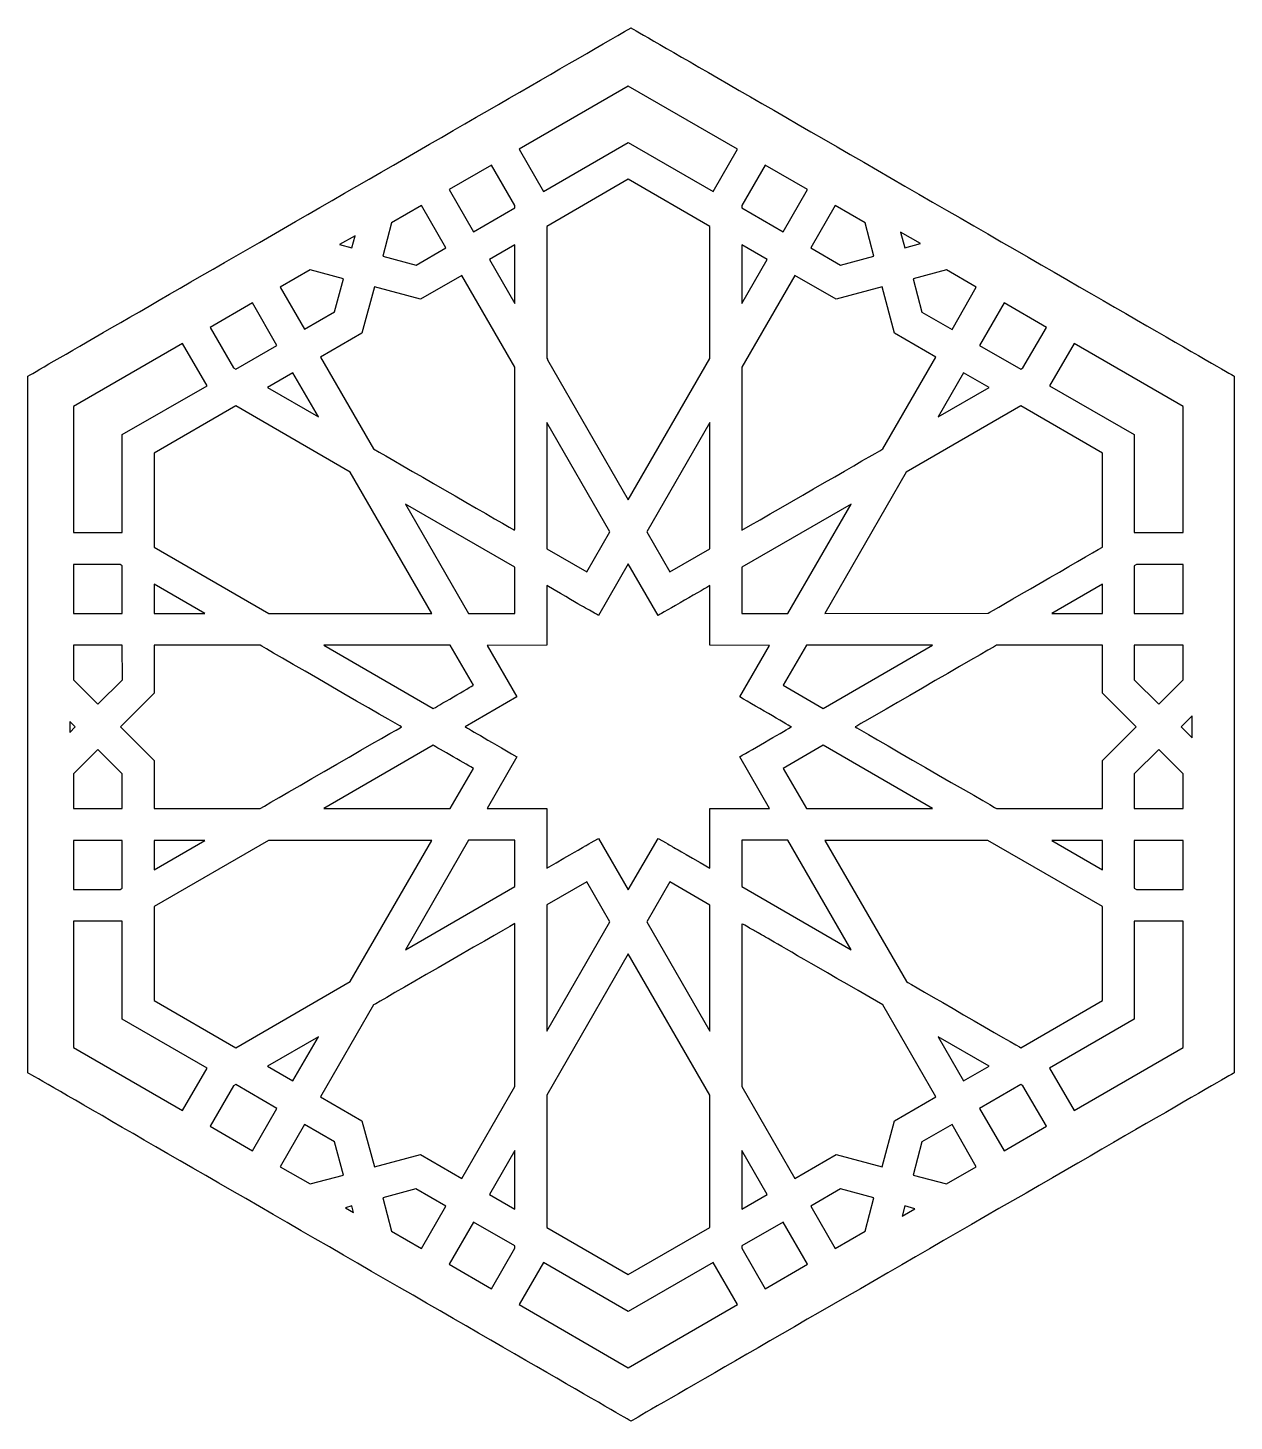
# Model space of a CAD drawing. Header units: millimetres. Extents: x -43.2 to 43.4, y -49.9 to 50.1.
import ezdxf

# ---------------------------------------------------------------- set-up
doc = ezdxf.new("R2010")
doc.units = ezdxf.units.MM
doc.header["$MEASUREMENT"] = 0
doc.layers.add('layer 1', color=7, linetype='Continuous')

msp = doc.modelspace()

# ---------------------------------------------------------------- linework, layer by layer
at = {"layer": 'layer 1', "color": 250}
for points, knots in [([(0.0861, 50.0818), (-9.2884, 44.6691), (-40.3189, 26.754), (-43.2153, 25.0818), (-43.2153, 25.0818), (-43.2153, 19.6409), (-43.2153, -19.6388), (-43.2153, -24.9181), (-43.2153, -24.9181), (-43.1656, -24.9466), (0.0307, -49.8864), (0.0861, -49.9181), (0.0861, -49.9181), (0.2921, -49.7991), (42.6088, -25.3675), (43.3871, -24.9181), (43.3871, -24.9181), (43.3871, -3.6622), (43.3871, 3.2406), (43.3871, 25.0818), (43.3871, 25.0818), (42.5291, 25.5771), (0.9363, 49.591), (0.0861, 50.0818)], [0, 0, 0, 0, 0.1428571, 0.1428571, 0.1428571, 0.1428571, 0.2857143, 0.2857143, 0.2857143, 0.2857143, 0.4285714, 0.4285714, 0.4285714, 0.4285714, 0.5714286, 0.5714286, 0.5714286, 0.5714286, 0.7142857, 0.7142857, 0.7142857, 0.7142857, 1, 1, 1, 1]), ([(-0.1059, 41.8624), (-0.1059, 41.8624), (-6.1973, 38.3424), (-6.1973, 38.3424), (-6.1973, 38.3424), (-6.1973, 38.3424), (-7.9439, 41.3837), (-7.9439, 41.3837), (-7.9439, 41.3837), (-7.9439, 41.3837), (-0.1059, 45.9052), (-0.1059, 45.9052), (-0.1059, 45.9052), (-0.1059, 45.9052), (7.7315, 41.3837), (7.7315, 41.3837), (7.7315, 41.3837), (7.7315, 41.3837), (5.976, 38.3424), (5.976, 38.3424), (5.976, 38.3424), (5.976, 38.3424), (-0.1059, 41.8624), (-0.1059, 41.8624)], [0, 0, 0, 0, 0.1428571, 0.1428571, 0.1428571, 0.1428571, 0.2857143, 0.2857143, 0.2857143, 0.2857143, 0.4285714, 0.4285714, 0.4285714, 0.4285714, 0.5714286, 0.5714286, 0.5714286, 0.5714286, 0.7142857, 0.7142857, 0.7142857, 0.7142857, 1, 1, 1, 1]), ([(-11.2153, 35.4432), (-11.2153, 35.4432), (-12.9711, 38.4842), (-12.9711, 38.4842), (-12.9711, 38.4842), (-12.9711, 38.4842), (-9.9298, 40.2311), (-9.9298, 40.2311), (-9.9298, 40.2311), (-9.9298, 40.2311), (-8.2545, 37.3228), (-8.2545, 37.3228), (-8.2545, 37.3228), (-8.2545, 37.3228), (-8.2545, 37.1546), (-8.2545, 37.1546), (-8.2545, 37.1546), (-8.2545, 37.1546), (-11.2153, 35.4432), (-11.2153, 35.4432)], [0, 0, 0, 0, 0.1666667, 0.1666667, 0.1666667, 0.1666667, 0.3333333, 0.3333333, 0.3333333, 0.3333333, 0.5, 0.5, 0.5, 0.5, 0.6666667, 0.6666667, 0.6666667, 0.6666667, 1, 1, 1, 1]), ([(8.0327, 37.1546), (8.0327, 37.1546), (8.0327, 37.3228), (8.0327, 37.3228), (8.0327, 37.3228), (8.0327, 37.3228), (9.7176, 40.2311), (9.7176, 40.2311), (9.7176, 40.2311), (9.7176, 40.2311), (12.7497, 38.4842), (12.7497, 38.4842), (12.7497, 38.4842), (12.7497, 38.4842), (11.0031, 35.4432), (11.0031, 35.4432), (11.0031, 35.4432), (11.0031, 35.4432), (8.0327, 37.1546), (8.0327, 37.1546)], [0, 0, 0, 0, 0.1666667, 0.1666667, 0.1666667, 0.1666667, 0.3333333, 0.3333333, 0.3333333, 0.3333333, 0.5, 0.5, 0.5, 0.5, 0.6666667, 0.6666667, 0.6666667, 0.6666667, 1, 1, 1, 1]), ([(-0.1059, 16.2038), (-0.1059, 16.2038), (-5.9133, 26.258), (-5.9133, 26.258), (-5.9133, 26.258), (-5.9133, 26.258), (-5.9133, 26.2932), (-5.9133, 26.2932), (-5.9133, 26.2932), (-5.9133, 26.2932), (-5.9577, 26.3733), (-5.9577, 26.3733), (-5.9577, 26.3733), (-5.9577, 26.3733), (-5.9577, 35.8334), (-5.9577, 35.8334), (-5.9577, 35.8334), (-5.9577, 35.8334), (-0.1059, 39.2113), (-0.1059, 39.2113), (-0.1059, 39.2113), (-0.1059, 39.2113), (5.7453, 35.8334), (5.7453, 35.8334), (5.7453, 35.8334), (5.7453, 35.8334), (5.7453, 26.3469), (5.7453, 26.3469), (5.7453, 26.3469), (5.7453, 26.3469), (-0.1059, 16.2038), (-0.1059, 16.2038)], [0, 0, 0, 0, 0.1111111, 0.1111111, 0.1111111, 0.1111111, 0.2222222, 0.2222222, 0.2222222, 0.2222222, 0.3333333, 0.3333333, 0.3333333, 0.3333333, 0.4444444, 0.4444444, 0.4444444, 0.4444444, 0.5555556, 0.5555556, 0.5555556, 0.5555556, 0.6666667, 0.6666667, 0.6666667, 0.6666667, 0.7777778, 0.7777778, 0.7777778, 0.7777778, 1, 1, 1, 1]), ([(-13.2016, 34.2995), (-13.2016, 34.2995), (-15.3472, 33.0585), (-15.3472, 33.0585), (-15.3472, 33.0585), (-15.3472, 33.0585), (-17.7408, 33.6966), (-17.7408, 33.6966), (-17.7408, 33.6966), (-17.7408, 33.6966), (-17.1027, 36.0906), (-17.1027, 36.0906), (-17.1027, 36.0906), (-17.1027, 36.0906), (-14.9564, 37.332), (-14.9564, 37.332), (-14.9564, 37.332), (-14.9564, 37.332), (-13.2016, 34.2995), (-13.2016, 34.2995)], [0, 0, 0, 0, 0.1666667, 0.1666667, 0.1666667, 0.1666667, 0.3333333, 0.3333333, 0.3333333, 0.3333333, 0.5, 0.5, 0.5, 0.5, 0.6666667, 0.6666667, 0.6666667, 0.6666667, 1, 1, 1, 1]), ([(12.9889, 34.2995), (12.9889, 34.2995), (14.7359, 37.332), (14.7359, 37.332), (14.7359, 37.332), (14.7359, 37.332), (16.8899, 36.0906), (16.8899, 36.0906), (16.8899, 36.0906), (16.8899, 36.0906), (17.5284, 33.6966), (17.5284, 33.6966), (17.5284, 33.6966), (17.5284, 33.6966), (15.1349, 33.0585), (15.1349, 33.0585), (15.1349, 33.0585), (15.1349, 33.0585), (12.9889, 34.2995), (12.9889, 34.2995)], [0, 0, 0, 0, 0.1666667, 0.1666667, 0.1666667, 0.1666667, 0.3333333, 0.3333333, 0.3333333, 0.3333333, 0.5, 0.5, 0.5, 0.5, 0.6666667, 0.6666667, 0.6666667, 0.6666667, 1, 1, 1, 1]), ([(-19.7236, 35.1642), (-19.7236, 35.1642), (-19.9572, 34.2907), (-19.9572, 34.2907), (-19.9572, 34.2907), (-19.9572, 34.2907), (-20.8317, 34.5243), (-20.8317, 34.5243), (-20.8317, 34.5243), (-20.8317, 34.5243), (-19.7236, 35.1642), (-19.7236, 35.1642)], [0, 0, 0, 0, 0.25, 0.25, 0.25, 0.25, 0.5, 0.5, 0.5, 0.5, 1, 1, 1, 1]), ([(20.8809, 34.5952), (20.8809, 34.5952), (19.745, 34.2907), (19.745, 34.2907), (19.745, 34.2907), (19.745, 34.2907), (19.4409, 35.4267), (19.4409, 35.4267), (19.4409, 35.4267), (19.4409, 35.4267), (20.8809, 34.5952), (20.8809, 34.5952)], [0, 0, 0, 0, 0.25, 0.25, 0.25, 0.25, 0.5, 0.5, 0.5, 0.5, 1, 1, 1, 1]), ([(-8.2545, 34.5123), (-8.2545, 34.5123), (-8.2545, 30.31), (-8.2545, 30.31), (-8.2545, 30.31), (-8.2545, 30.31), (-10.0717, 33.4571), (-10.0717, 33.4571), (-10.0717, 33.4571), (-10.0717, 33.4571), (-8.2545, 34.5123), (-8.2545, 34.5123)], [0, 0, 0, 0, 0.25, 0.25, 0.25, 0.25, 0.5, 0.5, 0.5, 0.5, 1, 1, 1, 1]), ([(9.8594, 33.4571), (9.8594, 33.4571), (8.0327, 30.31), (8.0327, 30.31), (8.0327, 30.31), (8.0327, 30.31), (8.0327, 34.5123), (8.0327, 34.5123), (8.0327, 34.5123), (8.0327, 34.5123), (9.8594, 33.4571), (9.8594, 33.4571)], [0, 0, 0, 0, 0.25, 0.25, 0.25, 0.25, 0.5, 0.5, 0.5, 0.5, 1, 1, 1, 1]), ([(-21.19, 29.6891), (-21.19, 29.6891), (-23.3444, 28.448), (-23.3444, 28.448), (-23.3444, 28.448), (-23.3444, 28.448), (-25.0999, 31.4801), (-25.0999, 31.4801), (-25.0999, 31.4801), (-25.0999, 31.4801), (-22.9456, 32.7216), (-22.9456, 32.7216), (-22.9456, 32.7216), (-22.9456, 32.7216), (-20.5515, 32.0742), (-20.5515, 32.0742), (-20.5515, 32.0742), (-20.5515, 32.0742), (-21.19, 29.6891), (-21.19, 29.6891)], [0, 0, 0, 0, 0.1666667, 0.1666667, 0.1666667, 0.1666667, 0.3333333, 0.3333333, 0.3333333, 0.3333333, 0.5, 0.5, 0.5, 0.5, 0.6666667, 0.6666667, 0.6666667, 0.6666667, 1, 1, 1, 1]), ([(-18.3348, 31.489), (-18.3348, 31.489), (-15.0278, 30.6024), (-15.0278, 30.6024), (-15.0278, 30.6024), (-15.0278, 30.6024), (-12.0581, 32.3134), (-12.0581, 32.3134), (-12.0581, 32.3134), (-12.0581, 32.3134), (-8.2454, 25.726), (-8.2454, 25.726), (-8.2454, 25.726), (-8.2545, 24.9548), (-8.2545, 22.4455), (-8.2545, 14.0758), (-8.2545, 14.0758), (-8.2545, 14.0758), (-8.2807, 14.0935), (-8.2807, 14.0935), (-8.2807, 14.0935), (-8.2807, 14.0935), (-8.2807, 14.0317), (-8.2807, 14.0317), (-8.2807, 14.0317), (-10.031, 15.034), (-16.5661, 18.8232), (-18.3974, 19.8653), (-18.3974, 19.8653), (-18.3974, 19.8653), (-22.2009, 26.453), (-22.2009, 26.453), (-22.2009, 26.453), (-22.2009, 26.453), (-19.2304, 28.1732), (-19.2304, 28.1732), (-19.2304, 28.1732), (-19.2304, 28.1732), (-18.3348, 31.489), (-18.3348, 31.489)], [0, 0, 0, 0, 0.0909091, 0.0909091, 0.0909091, 0.0909091, 0.1818182, 0.1818182, 0.1818182, 0.1818182, 0.2727273, 0.2727273, 0.2727273, 0.2727273, 0.3636364, 0.3636364, 0.3636364, 0.3636364, 0.4545455, 0.4545455, 0.4545455, 0.4545455, 0.5454545, 0.5454545, 0.5454545, 0.5454545, 0.6363636, 0.6363636, 0.6363636, 0.6363636, 0.7272727, 0.7272727, 0.7272727, 0.7272727, 0.8181818, 0.8181818, 0.8181818, 0.8181818, 1, 1, 1, 1]), ([(21.9791, 26.453), (21.9791, 26.453), (18.1754, 19.8653), (18.1754, 19.8653), (18.1754, 19.8653), (17.2889, 19.3534), (11.2222, 15.8588), (8.0504, 14.0229), (8.0504, 14.0229), (8.0504, 14.0229), (8.0504, 14.0758), (8.0504, 14.0758), (8.0504, 14.0758), (8.0504, 14.0758), (8.0327, 14.067), (8.0327, 14.067), (8.0327, 14.067), (8.0327, 14.067), (8.0327, 25.726), (8.0327, 25.726), (8.0327, 25.726), (8.0327, 25.726), (11.8364, 32.3134), (11.8364, 32.3134), (11.8364, 32.3134), (11.8364, 32.3134), (14.8064, 30.6024), (14.8064, 30.6024), (14.8064, 30.6024), (14.8064, 30.6024), (18.1222, 31.489), (18.1222, 31.489), (18.1222, 31.489), (18.1222, 31.489), (19.0087, 28.1732), (19.0087, 28.1732), (19.0087, 28.1732), (19.0087, 28.1732), (21.9791, 26.453), (21.9791, 26.453)], [0, 0, 0, 0, 0.0909091, 0.0909091, 0.0909091, 0.0909091, 0.1818182, 0.1818182, 0.1818182, 0.1818182, 0.2727273, 0.2727273, 0.2727273, 0.2727273, 0.3636364, 0.3636364, 0.3636364, 0.3636364, 0.4545455, 0.4545455, 0.4545455, 0.4545455, 0.5454545, 0.5454545, 0.5454545, 0.5454545, 0.6363636, 0.6363636, 0.6363636, 0.6363636, 0.7272727, 0.7272727, 0.7272727, 0.7272727, 0.8181818, 0.8181818, 0.8181818, 0.8181818, 1, 1, 1, 1]), ([(23.132, 28.4392), (23.132, 28.4392), (20.9772, 29.6803), (20.9772, 29.6803), (20.9772, 29.6803), (20.9772, 29.6803), (20.3387, 32.0742), (20.3387, 32.0742), (20.3387, 32.0742), (20.3387, 32.0742), (22.7326, 32.7216), (22.7326, 32.7216), (22.7326, 32.7216), (22.7326, 32.7216), (24.8782, 31.4801), (24.8782, 31.4801), (24.8782, 31.4801), (24.8782, 31.4801), (23.132, 28.4392), (23.132, 28.4392)], [0, 0, 0, 0, 0.1666667, 0.1666667, 0.1666667, 0.1666667, 0.3333333, 0.3333333, 0.3333333, 0.3333333, 0.5, 0.5, 0.5, 0.5, 0.6666667, 0.6666667, 0.6666667, 0.6666667, 1, 1, 1, 1]), ([(-28.2911, 25.5842), (-28.2911, 25.5842), (-28.4424, 25.6727), (-28.4424, 25.6727), (-28.4424, 25.6727), (-28.4424, 25.6727), (-30.1176, 28.581), (-30.1176, 28.581), (-30.1176, 28.581), (-30.1176, 28.581), (-27.077, 30.3364), (-27.077, 30.3364), (-27.077, 30.3364), (-27.077, 30.3364), (-25.3304, 27.2955), (-25.3304, 27.2955), (-25.3304, 27.2955), (-25.3304, 27.2955), (-28.2911, 25.5842), (-28.2911, 25.5842)], [0, 0, 0, 0, 0.1666667, 0.1666667, 0.1666667, 0.1666667, 0.3333333, 0.3333333, 0.3333333, 0.3333333, 0.5, 0.5, 0.5, 0.5, 0.6666667, 0.6666667, 0.6666667, 0.6666667, 1, 1, 1, 1]), ([(28.2208, 25.6727), (28.2208, 25.6727), (28.079, 25.5842), (28.079, 25.5842), (28.079, 25.5842), (28.079, 25.5842), (25.1089, 27.2955), (25.1089, 27.2955), (25.1089, 27.2955), (25.1089, 27.2955), (26.8647, 30.3364), (26.8647, 30.3364), (26.8647, 30.3364), (26.8647, 30.3364), (29.9053, 28.581), (29.9053, 28.581), (29.9053, 28.581), (29.9053, 28.581), (28.2208, 25.6727), (28.2208, 25.6727)], [0, 0, 0, 0, 0.1666667, 0.1666667, 0.1666667, 0.1666667, 0.3333333, 0.3333333, 0.3333333, 0.3333333, 0.5, 0.5, 0.5, 0.5, 0.6666667, 0.6666667, 0.6666667, 0.6666667, 1, 1, 1, 1]), ([(-39.9414, 13.8543), (-39.9414, 13.8543), (-39.9414, 22.9066), (-39.9414, 22.9066), (-39.9414, 22.9066), (-39.9414, 22.9066), (-32.1042, 27.4373), (-32.1042, 27.4373), (-32.1042, 27.4373), (-32.1042, 27.4373), (-30.3484, 24.396), (-30.3484, 24.396), (-30.3484, 24.396), (-30.3484, 24.396), (-36.4396, 20.8852), (-36.4396, 20.8852), (-36.4396, 20.8852), (-36.4396, 20.8852), (-36.4396, 13.8543), (-36.4396, 13.8543), (-36.4396, 13.8543), (-36.4396, 13.8543), (-39.9414, 13.8543), (-39.9414, 13.8543)], [0, 0, 0, 0, 0.1428571, 0.1428571, 0.1428571, 0.1428571, 0.2857143, 0.2857143, 0.2857143, 0.2857143, 0.4285714, 0.4285714, 0.4285714, 0.4285714, 0.5714286, 0.5714286, 0.5714286, 0.5714286, 0.7142857, 0.7142857, 0.7142857, 0.7142857, 1, 1, 1, 1]), ([(36.2179, 13.8543), (36.2179, 13.8543), (36.2179, 20.8852), (36.2179, 20.8852), (36.2179, 20.8852), (36.2179, 20.8852), (30.136, 24.396), (30.136, 24.396), (30.136, 24.396), (30.136, 24.396), (31.8914, 27.4373), (31.8914, 27.4373), (31.8914, 27.4373), (31.8914, 27.4373), (39.7291, 22.9066), (39.7291, 22.9066), (39.7291, 22.9066), (39.7291, 22.9066), (39.7291, 13.8543), (39.7291, 13.8543), (39.7291, 13.8543), (39.7291, 13.8543), (36.2179, 13.8543), (36.2179, 13.8543)], [0, 0, 0, 0, 0.1428571, 0.1428571, 0.1428571, 0.1428571, 0.2857143, 0.2857143, 0.2857143, 0.2857143, 0.4285714, 0.4285714, 0.4285714, 0.4285714, 0.5714286, 0.5714286, 0.5714286, 0.5714286, 0.7142857, 0.7142857, 0.7142857, 0.7142857, 1, 1, 1, 1]), ([(-24.1863, 25.3182), (-24.1863, 25.3182), (-22.3598, 22.1619), (-22.3598, 22.1619), (-22.3598, 22.1619), (-22.3598, 22.1619), (-26.0043, 24.263), (-26.0043, 24.263), (-26.0043, 24.263), (-26.0043, 24.263), (-24.1863, 25.3182), (-24.1863, 25.3182)], [0, 0, 0, 0, 0.25, 0.25, 0.25, 0.25, 0.5, 0.5, 0.5, 0.5, 1, 1, 1, 1]), ([(25.7919, 24.263), (25.7919, 24.263), (22.1474, 22.1619), (22.1474, 22.1619), (22.1474, 22.1619), (22.1474, 22.1619), (23.9652, 25.3182), (23.9652, 25.3182), (23.9652, 25.3182), (23.9652, 25.3182), (25.7919, 24.263), (25.7919, 24.263)], [0, 0, 0, 0, 0.25, 0.25, 0.25, 0.25, 0.5, 0.5, 0.5, 0.5, 1, 1, 1, 1]), ([(-28.2911, 22.9419), (-28.2911, 22.9419), (-20.0818, 18.1988), (-20.0818, 18.1988), (-20.0818, 18.1988), (-20.0818, 18.1988), (-14.2211, 8.0557), (-14.2211, 8.0557), (-14.2211, 8.0557), (-14.2211, 8.0557), (-25.9244, 8.0557), (-25.9244, 8.0557), (-25.9244, 8.0557), (-25.9244, 8.0557), (-34.1433, 12.808), (-34.1433, 12.808), (-34.1433, 12.808), (-34.1433, 12.808), (-34.1433, 19.564), (-34.1433, 19.564), (-34.1433, 19.564), (-34.1433, 19.564), (-28.2911, 22.9419), (-28.2911, 22.9419)], [0, 0, 0, 0, 0.1428571, 0.1428571, 0.1428571, 0.1428571, 0.2857143, 0.2857143, 0.2857143, 0.2857143, 0.4285714, 0.4285714, 0.4285714, 0.4285714, 0.5714286, 0.5714286, 0.5714286, 0.5714286, 0.7142857, 0.7142857, 0.7142857, 0.7142857, 1, 1, 1, 1]), ([(33.9305, 12.808), (32.6249, 12.0484), (26.054, 8.2589), (25.721, 8.0649), (25.721, 8.0649), (25.721, 8.0649), (13.9996, 8.0557), (13.9996, 8.0557), (13.9996, 8.0557), (13.9996, 8.0557), (19.8515, 18.1899), (19.8515, 18.1899), (19.8515, 18.1899), (19.8515, 18.1899), (28.079, 22.9419), (28.079, 22.9419), (28.079, 22.9419), (28.079, 22.9419), (33.9305, 19.564), (33.9305, 19.564), (33.9305, 19.564), (33.9305, 19.564), (33.9305, 12.808), (33.9305, 12.808)], [0, 0, 0, 0, 0.1428571, 0.1428571, 0.1428571, 0.1428571, 0.2857143, 0.2857143, 0.2857143, 0.2857143, 0.4285714, 0.4285714, 0.4285714, 0.4285714, 0.5714286, 0.5714286, 0.5714286, 0.5714286, 0.7142857, 0.7142857, 0.7142857, 0.7142857, 1, 1, 1, 1]), ([(-1.427, 13.9076), (-1.427, 13.9076), (-3.0854, 11.0349), (-3.0854, 11.0349), (-3.0854, 11.0349), (-3.0854, 11.0349), (-5.9577, 12.693), (-5.9577, 12.693), (-5.9577, 12.693), (-5.9577, 12.693), (-5.9577, 21.754), (-5.9577, 21.754), (-5.9577, 21.754), (-5.9577, 21.754), (-1.427, 13.9076), (-1.427, 13.9076)], [0, 0, 0, 0, 0.2, 0.2, 0.2, 0.2, 0.4, 0.4, 0.4, 0.4, 0.6, 0.6, 0.6, 0.6, 1, 1, 1, 1]), ([(5.7453, 21.7629), (5.7453, 21.7629), (5.7453, 12.693), (5.7453, 12.693), (5.7453, 12.693), (5.7453, 12.693), (2.873, 11.0349), (2.873, 11.0349), (2.873, 11.0349), (2.873, 11.0349), (1.2146, 13.9076), (1.2146, 13.9076), (1.2146, 13.9076), (1.2146, 13.9076), (5.7453, 21.7629), (5.7453, 21.7629)], [0, 0, 0, 0, 0.2, 0.2, 0.2, 0.2, 0.4, 0.4, 0.4, 0.4, 0.6, 0.6, 0.6, 0.6, 1, 1, 1, 1]), ([(-11.5703, 8.0472), (-11.5703, 8.0472), (-16.1007, 15.9025), (-16.1007, 15.9025), (-16.1007, 15.9025), (-16.1007, 15.9025), (-8.2545, 11.3718), (-8.2545, 11.3718), (-8.2545, 11.3718), (-8.2545, 11.3718), (-8.2545, 8.0557), (-8.2545, 8.0557), (-8.2545, 8.0557), (-8.2545, 8.0557), (-11.5703, 8.0472), (-11.5703, 8.0472)], [0, 0, 0, 0, 0.2, 0.2, 0.2, 0.2, 0.4, 0.4, 0.4, 0.4, 0.6, 0.6, 0.6, 0.6, 1, 1, 1, 1]), ([(11.3573, 8.0472), (11.3573, 8.0472), (8.0419, 8.0557), (8.0419, 8.0557), (8.0419, 8.0557), (8.0419, 8.0557), (8.0327, 11.3718), (8.0327, 11.3718), (8.0327, 11.3718), (8.0327, 11.3718), (15.8877, 15.9025), (15.8877, 15.9025), (15.8877, 15.9025), (15.8877, 15.9025), (11.3573, 8.0472), (11.3573, 8.0472)], [0, 0, 0, 0, 0.2, 0.2, 0.2, 0.2, 0.4, 0.4, 0.4, 0.4, 0.6, 0.6, 0.6, 0.6, 1, 1, 1, 1]), ([(-36.4396, 11.4783), (-36.4396, 11.4783), (-36.4396, 8.0557), (-36.4396, 8.0557), (-36.4396, 8.0557), (-36.4396, 8.0557), (-39.9414, 8.0557), (-39.9414, 8.0557), (-39.9414, 8.0557), (-39.9414, 8.0557), (-39.9414, 11.5669), (-39.9414, 11.5669), (-39.9414, 11.5669), (-39.9414, 11.5669), (-36.5814, 11.5669), (-36.5814, 11.5669), (-36.5814, 11.5669), (-36.5814, 11.5669), (-36.4396, 11.4783), (-36.4396, 11.4783)], [0, 0, 0, 0, 0.1666667, 0.1666667, 0.1666667, 0.1666667, 0.3333333, 0.3333333, 0.3333333, 0.3333333, 0.5, 0.5, 0.5, 0.5, 0.6666667, 0.6666667, 0.6666667, 0.6666667, 1, 1, 1, 1]), ([(5.7541, -5.9436), (5.7428, -7.4009), (5.7453, -6.5285), (5.7453, -10.226), (5.7453, -10.226), (1.688, -7.8987), (3.92, -9.1609), (2.0302, -8.098), (2.0302, -8.098), (2.0302, -8.098), (-0.1059, -11.7955), (-0.1059, -11.7955), (-0.1059, -11.7955), (-0.1059, -11.7955), (-2.243, -8.098), (-2.243, -8.098), (-2.243, -8.098), (-4.1042, -9.1451), (-1.9812, -7.9453), (-5.9577, -10.226), (-5.9577, -10.226), (-5.9577, -8.2779), (-5.9669, -8.2874), (-5.9669, -5.9436), (-5.9669, -5.9436), (-5.9669, -5.9436), (-10.2401, -5.9436), (-10.2401, -5.9436), (-10.2401, -5.9436), (-10.2401, -5.9436), (-8.1127, -2.2377), (-8.1127, -2.2377), (-8.1127, -2.2377), (-10.1618, -1.0453), (-11.8094, -0.0921), (-11.8094, -0.0921), (-11.8094, -0.0921), (-11.8094, -0.0921), (-8.1127, 2.0627), (-8.1127, 2.0627), (-8.1127, 2.0627), (-8.1127, 2.0627), (-10.2401, 5.7595), (-10.2401, 5.7595), (-10.2401, 5.7595), (-10.2401, 5.7595), (-5.9669, 5.7686), (-5.9669, 5.7686), (-5.9669, 5.7686), (-5.9669, 8.4734), (-5.9577, 6.6125), (-5.9577, 10.0506), (-5.9577, 10.0506), (-3.0075, 8.3369), (-3.1295, 8.4127), (-2.243, 7.9139), (-2.243, 7.9139), (-2.243, 7.9139), (-0.1059, 11.6113), (-0.1059, 11.6113), (-0.1059, 11.6113), (-0.1059, 11.6113), (2.0302, 7.9139), (2.0302, 7.9139), (2.0302, 7.9139), (2.3643, 8.1019), (5.5167, 9.9053), (5.7453, 10.0506), (5.7453, 10.0506), (5.7453, 6.2833), (5.7428, 7.1974), (5.7541, 5.7686), (5.7541, 5.7686), (5.7541, 5.7686), (10.0273, 5.7595), (10.0273, 5.7595), (10.0273, 5.7595), (10.0273, 5.7595), (7.8909, 2.0627), (7.8909, 2.0627), (7.8909, 2.0627), (9.2163, 1.2862), (11.5961, -0.0917), (11.5972, -0.0921), (11.5972, -0.0921), (11.3157, -0.2526), (8.7856, -1.7138), (7.8909, -2.2377), (7.8909, -2.2377), (7.8909, -2.2377), (10.0273, -5.9436), (10.0273, -5.9436), (10.0273, -5.9436), (10.0273, -5.9436), (5.7541, -5.9436), (5.7541, -5.9436)], [0, 0, 0, 0, 0.04, 0.04, 0.04, 0.04, 0.08, 0.08, 0.08, 0.08, 0.12, 0.12, 0.12, 0.12, 0.16, 0.16, 0.16, 0.16, 0.2, 0.2, 0.2, 0.2, 0.24, 0.24, 0.24, 0.24, 0.28, 0.28, 0.28, 0.28, 0.32, 0.32, 0.32, 0.32, 0.36, 0.36, 0.36, 0.36, 0.4, 0.4, 0.4, 0.4, 0.44, 0.44, 0.44, 0.44, 0.48, 0.48, 0.48, 0.48, 0.52, 0.52, 0.52, 0.52, 0.56, 0.56, 0.56, 0.56, 0.6, 0.6, 0.6, 0.6, 0.64, 0.64, 0.64, 0.64, 0.68, 0.68, 0.68, 0.68, 0.72, 0.72, 0.72, 0.72, 0.76, 0.76, 0.76, 0.76, 0.8, 0.8, 0.8, 0.8, 0.84, 0.84, 0.84, 0.84, 0.88, 0.88, 0.88, 0.88, 0.92, 0.92, 0.92, 0.92, 1, 1, 1, 1]), ([(36.2179, 8.0557), (36.2179, 8.0557), (36.2179, 11.4783), (36.2179, 11.4783), (36.2179, 11.4783), (36.2179, 11.4783), (36.3685, 11.5669), (36.3685, 11.5669), (36.3685, 11.5669), (36.3685, 11.5669), (39.7291, 11.5669), (39.7291, 11.5669), (39.7291, 11.5669), (39.7291, 11.5669), (39.7291, 8.0557), (39.7291, 8.0557), (39.7291, 8.0557), (39.7291, 8.0557), (36.2179, 8.0557), (36.2179, 8.0557)], [0, 0, 0, 0, 0.1666667, 0.1666667, 0.1666667, 0.1666667, 0.3333333, 0.3333333, 0.3333333, 0.3333333, 0.5, 0.5, 0.5, 0.5, 0.6666667, 0.6666667, 0.6666667, 0.6666667, 1, 1, 1, 1]), ([(-30.5081, 8.0557), (-30.5081, 8.0557), (-34.1433, 8.0557), (-34.1433, 8.0557), (-34.1433, 8.0557), (-34.1433, 8.0557), (-34.1433, 10.1572), (-34.1433, 10.1572), (-34.1433, 10.1572), (-34.1433, 10.1572), (-30.5081, 8.0557), (-30.5081, 8.0557)], [0, 0, 0, 0, 0.25, 0.25, 0.25, 0.25, 0.5, 0.5, 0.5, 0.5, 1, 1, 1, 1]), ([(30.2867, 8.0557), (30.2867, 8.0557), (33.9305, 10.1572), (33.9305, 10.1572), (33.9305, 10.1572), (33.9305, 10.1572), (33.9305, 8.0557), (33.9305, 8.0557), (33.9305, 8.0557), (33.9305, 8.0557), (30.2867, 8.0557), (30.2867, 8.0557)], [0, 0, 0, 0, 0.25, 0.25, 0.25, 0.25, 0.5, 0.5, 0.5, 0.5, 1, 1, 1, 1]), ([(-39.9414, 5.7686), (-39.9414, 5.7686), (-36.4396, 5.7686), (-36.4396, 5.7686), (-36.4396, 5.7686), (-36.4396, 5.7686), (-36.4308, 3.2858), (-36.4308, 3.2858), (-36.4308, 3.2858), (-36.4308, 3.2858), (-38.1861, 1.5304), (-38.1861, 1.5304), (-38.1861, 1.5304), (-38.1861, 1.5304), (-39.9414, 3.2858), (-39.9414, 3.2858), (-39.9414, 3.2858), (-39.9414, 3.2858), (-39.9414, 5.7686), (-39.9414, 5.7686)], [0, 0, 0, 0, 0.1666667, 0.1666667, 0.1666667, 0.1666667, 0.3333333, 0.3333333, 0.3333333, 0.3333333, 0.5, 0.5, 0.5, 0.5, 0.6666667, 0.6666667, 0.6666667, 0.6666667, 1, 1, 1, 1]), ([(-34.1433, 5.7686), (-34.1433, 5.7686), (-26.5361, 5.7686), (-26.5361, 5.7686), (-26.5361, 5.7686), (-26.4446, 5.7154), (-16.4836, -0.0469), (-16.3931, -0.0921), (-16.3931, -0.0921), (-16.3931, -0.0921), (-25.392, -5.2878), (-26.5361, -5.9436), (-26.5361, -5.9436), (-26.5361, -5.9436), (-34.1433, -5.9436), (-34.1433, -5.9436), (-34.1433, -5.9436), (-34.1433, -5.9436), (-34.1433, -2.5125), (-34.1433, -2.5125), (-34.1433, -2.5125), (-34.1433, -2.5125), (-36.5723, -0.0921), (-36.5723, -0.0921), (-36.5723, -0.0921), (-36.5723, -0.0921), (-34.1433, 2.3372), (-34.1433, 2.3372), (-34.1433, 2.3372), (-34.1433, 2.3372), (-34.1433, 5.7686), (-34.1433, 5.7686)], [0, 0, 0, 0, 0.1111111, 0.1111111, 0.1111111, 0.1111111, 0.2222222, 0.2222222, 0.2222222, 0.2222222, 0.3333333, 0.3333333, 0.3333333, 0.3333333, 0.4444444, 0.4444444, 0.4444444, 0.4444444, 0.5555556, 0.5555556, 0.5555556, 0.5555556, 0.6666667, 0.6666667, 0.6666667, 0.6666667, 0.7777778, 0.7777778, 0.7777778, 0.7777778, 1, 1, 1, 1]), ([(-21.9614, 5.7686), (-21.9614, 5.7686), (-12.8912, 5.7686), (-12.8912, 5.7686), (-12.8912, 5.7686), (-12.8912, 5.7686), (-11.2332, 2.896), (-11.2332, 2.896), (-11.2332, 2.896), (-11.3239, 2.843), (-14.014, 1.2806), (-14.1058, 1.2291), (-14.1058, 1.2291), (-14.1058, 1.2291), (-21.9614, 5.7686), (-21.9614, 5.7686)], [0, 0, 0, 0, 0.2, 0.2, 0.2, 0.2, 0.4, 0.4, 0.4, 0.4, 0.6, 0.6, 0.6, 0.6, 1, 1, 1, 1]), ([(11.0208, 2.896), (11.0208, 2.896), (12.6788, 5.7686), (12.6788, 5.7686), (12.6788, 5.7686), (12.6788, 5.7686), (21.7399, 5.7686), (21.7399, 5.7686), (21.7399, 5.7686), (21.7399, 5.7686), (13.8931, 1.2291), (13.8931, 1.2291), (13.8931, 1.2291), (13.8931, 1.2291), (11.0208, 2.896), (11.0208, 2.896)], [0, 0, 0, 0, 0.2, 0.2, 0.2, 0.2, 0.4, 0.4, 0.4, 0.4, 0.6, 0.6, 0.6, 0.6, 1, 1, 1, 1]), ([(33.9305, -2.5125), (33.9305, -2.5125), (33.9305, -5.9436), (33.9305, -5.9436), (33.9305, -5.9436), (33.9305, -5.9436), (26.3232, -5.9436), (26.3232, -5.9436), (26.3232, -5.9436), (26.1775, -5.86), (16.2761, -0.1443), (16.1805, -0.0921), (16.1805, -0.0921), (16.1868, -0.0885), (25.6667, 5.3919), (26.3232, 5.7686), (26.3232, 5.7686), (26.3232, 5.7686), (33.9305, 5.7686), (33.9305, 5.7686), (33.9305, 5.7686), (33.9305, 5.7686), (33.9305, 2.3372), (33.9305, 2.3372), (33.9305, 2.3372), (33.9305, 2.3372), (36.3509, -0.0921), (36.3509, -0.0921), (36.3509, -0.0921), (36.3509, -0.0921), (33.9305, -2.5125), (33.9305, -2.5125)], [0, 0, 0, 0, 0.1111111, 0.1111111, 0.1111111, 0.1111111, 0.2222222, 0.2222222, 0.2222222, 0.2222222, 0.3333333, 0.3333333, 0.3333333, 0.3333333, 0.4444444, 0.4444444, 0.4444444, 0.4444444, 0.5555556, 0.5555556, 0.5555556, 0.5555556, 0.6666667, 0.6666667, 0.6666667, 0.6666667, 0.7777778, 0.7777778, 0.7777778, 0.7777778, 1, 1, 1, 1]), ([(36.2179, 3.2858), (36.2179, 3.2858), (36.2179, 5.7686), (36.2179, 5.7686), (36.2179, 5.7686), (36.2179, 5.7686), (39.7291, 5.7686), (39.7291, 5.7686), (39.7291, 5.7686), (39.7291, 5.7686), (39.7291, 3.2858), (39.7291, 3.2858), (39.7291, 3.2858), (39.7291, 3.2858), (37.9737, 1.5304), (37.9737, 1.5304), (37.9737, 1.5304), (37.9737, 1.5304), (36.2179, 3.2858), (36.2179, 3.2858)], [0, 0, 0, 0, 0.1666667, 0.1666667, 0.1666667, 0.1666667, 0.3333333, 0.3333333, 0.3333333, 0.3333333, 0.5, 0.5, 0.5, 0.5, 0.6666667, 0.6666667, 0.6666667, 0.6666667, 1, 1, 1, 1]), ([(-39.8087, -0.0921), (-39.8087, -0.0921), (-40.2011, -0.4847), (-40.2011, -0.4847), (-40.2011, -0.4847), (-40.2011, -0.4847), (-40.2011, 0.3016), (-40.2011, 0.3016), (-40.2011, 0.3016), (-40.2011, 0.3016), (-39.8087, -0.0921), (-39.8087, -0.0921)], [0, 0, 0, 0, 0.25, 0.25, 0.25, 0.25, 0.5, 0.5, 0.5, 0.5, 1, 1, 1, 1]), ([(39.5869, -0.0921), (39.5869, -0.0921), (40.3729, 0.6939), (40.3729, 0.6939), (40.3729, 0.6939), (40.3729, 0.6939), (40.3729, -0.8752), (40.3729, -0.8752), (40.3729, -0.8752), (40.3729, -0.8752), (39.5869, -0.0921), (39.5869, -0.0921)], [0, 0, 0, 0, 0.25, 0.25, 0.25, 0.25, 0.5, 0.5, 0.5, 0.5, 1, 1, 1, 1]), ([(-36.4396, -3.4611), (-36.4396, -3.4611), (-36.4396, -5.9436), (-36.4396, -5.9436), (-36.4396, -5.9436), (-36.4396, -5.9436), (-39.9414, -5.9436), (-39.9414, -5.9436), (-39.9414, -5.9436), (-39.9414, -5.9436), (-39.9414, -3.4611), (-39.9414, -3.4611), (-39.9414, -3.4611), (-39.9414, -3.4611), (-38.1861, -1.7145), (-38.1861, -1.7145), (-38.1861, -1.7145), (-38.1861, -1.7145), (-36.4396, -3.4611), (-36.4396, -3.4611)], [0, 0, 0, 0, 0.1666667, 0.1666667, 0.1666667, 0.1666667, 0.3333333, 0.3333333, 0.3333333, 0.3333333, 0.5, 0.5, 0.5, 0.5, 0.6666667, 0.6666667, 0.6666667, 0.6666667, 1, 1, 1, 1]), ([(-11.2332, -3.0709), (-11.2332, -3.0709), (-12.8912, -5.9436), (-12.8912, -5.9436), (-12.8912, -5.9436), (-12.8912, -5.9436), (-21.9614, -5.9436), (-21.9614, -5.9436), (-21.9614, -5.9436), (-21.9614, -5.9436), (-14.1058, -1.4132), (-14.1058, -1.4132), (-14.1058, -1.4132), (-13.8601, -1.5522), (-11.4788, -2.9291), (-11.2332, -3.0709)], [0, 0, 0, 0, 0.2, 0.2, 0.2, 0.2, 0.4, 0.4, 0.4, 0.4, 0.6, 0.6, 0.6, 0.6, 1, 1, 1, 1]), ([(21.7399, -5.9436), (21.7399, -5.9436), (12.6788, -5.9436), (12.6788, -5.9436), (12.6788, -5.9436), (12.6788, -5.9436), (11.0208, -3.0709), (11.0208, -3.0709), (11.0208, -3.0709), (11.0208, -3.0709), (13.8931, -1.4132), (13.8931, -1.4132), (13.8931, -1.4132), (13.8931, -1.4132), (21.7399, -5.9436), (21.7399, -5.9436)], [0, 0, 0, 0, 0.2, 0.2, 0.2, 0.2, 0.4, 0.4, 0.4, 0.4, 0.6, 0.6, 0.6, 0.6, 1, 1, 1, 1]), ([(39.7291, -5.9436), (39.7291, -5.9436), (36.2179, -5.9436), (36.2179, -5.9436), (36.2179, -5.9436), (36.2179, -5.9436), (36.2179, -3.4611), (36.2179, -3.4611), (36.2179, -3.4611), (36.2179, -3.4611), (37.9737, -1.7145), (37.9737, -1.7145), (37.9737, -1.7145), (37.9737, -1.7145), (39.7291, -3.4611), (39.7291, -3.4611), (39.7291, -3.4611), (39.7291, -3.4611), (39.7291, -5.9436), (39.7291, -5.9436)], [0, 0, 0, 0, 0.1666667, 0.1666667, 0.1666667, 0.1666667, 0.3333333, 0.3333333, 0.3333333, 0.3333333, 0.5, 0.5, 0.5, 0.5, 0.6666667, 0.6666667, 0.6666667, 0.6666667, 1, 1, 1, 1]), ([(-36.4396, -8.2402), (-36.4396, -8.2402), (-36.4396, -11.6625), (-36.4396, -11.6625), (-36.4396, -11.6625), (-36.4396, -11.6625), (-36.5814, -11.751), (-36.5814, -11.751), (-36.5814, -11.751), (-36.5814, -11.751), (-39.9414, -11.751), (-39.9414, -11.751), (-39.9414, -11.751), (-39.9414, -11.751), (-39.9414, -8.2402), (-39.9414, -8.2402), (-39.9414, -8.2402), (-39.9414, -8.2402), (-36.4396, -8.2402), (-36.4396, -8.2402)], [0, 0, 0, 0, 0.1666667, 0.1666667, 0.1666667, 0.1666667, 0.3333333, 0.3333333, 0.3333333, 0.3333333, 0.5, 0.5, 0.5, 0.5, 0.6666667, 0.6666667, 0.6666667, 0.6666667, 1, 1, 1, 1]), ([(-30.5081, -8.2402), (-30.5081, -8.2402), (-34.1433, -10.3413), (-34.1433, -10.3413), (-34.1433, -10.3413), (-34.1433, -10.3413), (-34.1433, -8.2402), (-34.1433, -8.2402), (-34.1433, -8.2402), (-34.1433, -8.2402), (-30.5081, -8.2402), (-30.5081, -8.2402)], [0, 0, 0, 0, 0.25, 0.25, 0.25, 0.25, 0.5, 0.5, 0.5, 0.5, 1, 1, 1, 1]), ([(-28.2911, -23.1176), (-28.2911, -23.1176), (-34.1433, -19.7393), (-34.1433, -19.7393), (-34.1433, -19.7393), (-34.1433, -19.7393), (-34.1433, -12.9833), (-34.1433, -12.9833), (-34.1433, -12.9833), (-34.1433, -12.9833), (-25.9335, -8.2486), (-25.9335, -8.2486), (-25.9335, -8.2486), (-25.9335, -8.2486), (-14.2211, -8.2402), (-14.2211, -8.2402), (-14.2211, -8.2402), (-14.2211, -8.2402), (-20.0729, -18.3741), (-20.0729, -18.3741), (-20.0729, -18.3741), (-20.0729, -18.3741), (-28.2911, -23.1176), (-28.2911, -23.1176)], [0, 0, 0, 0, 0.1428571, 0.1428571, 0.1428571, 0.1428571, 0.2857143, 0.2857143, 0.2857143, 0.2857143, 0.4285714, 0.4285714, 0.4285714, 0.4285714, 0.5714286, 0.5714286, 0.5714286, 0.5714286, 0.7142857, 0.7142857, 0.7142857, 0.7142857, 1, 1, 1, 1]), ([(-11.5703, -8.2314), (-11.5703, -8.2314), (-8.2545, -8.2314), (-8.2545, -8.2314), (-8.2545, -8.2314), (-8.2545, -8.2314), (-8.2545, -11.5559), (-8.2545, -11.5559), (-8.2545, -11.5559), (-8.2545, -11.5559), (-16.1007, -16.0867), (-16.1007, -16.0867), (-16.1007, -16.0867), (-16.1007, -16.0867), (-11.5703, -8.2314), (-11.5703, -8.2314)], [0, 0, 0, 0, 0.2, 0.2, 0.2, 0.2, 0.4, 0.4, 0.4, 0.4, 0.6, 0.6, 0.6, 0.6, 1, 1, 1, 1]), ([(8.0419, -8.2314), (8.0419, -8.2314), (11.3573, -8.2314), (11.3573, -8.2314), (11.3573, -8.2314), (11.3573, -8.2314), (15.8877, -16.0867), (15.8877, -16.0867), (15.8877, -16.0867), (15.8877, -16.0867), (8.0327, -11.5559), (8.0327, -11.5559), (8.0327, -11.5559), (8.0327, -11.5559), (8.0419, -8.2314), (8.0419, -8.2314)], [0, 0, 0, 0, 0.2, 0.2, 0.2, 0.2, 0.4, 0.4, 0.4, 0.4, 0.6, 0.6, 0.6, 0.6, 1, 1, 1, 1]), ([(28.079, -23.1176), (28.0462, -23.0985), (19.8875, -18.4005), (19.86, -18.3741), (19.86, -18.3741), (19.86, -18.3741), (14.0088, -8.2402), (14.0088, -8.2402), (14.0088, -8.2402), (14.0088, -8.2402), (25.7118, -8.2402), (25.7118, -8.2402), (25.7118, -8.2402), (25.7118, -8.2402), (33.9305, -12.9833), (33.9305, -12.9833), (33.9305, -12.9833), (33.9305, -12.9833), (33.9305, -19.7393), (33.9305, -19.7393), (33.9305, -19.7393), (33.9305, -19.7393), (28.079, -23.1176), (28.079, -23.1176)], [0, 0, 0, 0, 0.1428571, 0.1428571, 0.1428571, 0.1428571, 0.2857143, 0.2857143, 0.2857143, 0.2857143, 0.4285714, 0.4285714, 0.4285714, 0.4285714, 0.5714286, 0.5714286, 0.5714286, 0.5714286, 0.7142857, 0.7142857, 0.7142857, 0.7142857, 1, 1, 1, 1]), ([(30.2867, -8.2402), (30.2867, -8.2402), (33.9305, -8.2402), (33.9305, -8.2402), (33.9305, -8.2402), (33.9305, -8.2402), (33.9305, -10.3413), (33.9305, -10.3413), (33.9305, -10.3413), (33.9305, -10.3413), (30.2867, -8.2402), (30.2867, -8.2402)], [0, 0, 0, 0, 0.25, 0.25, 0.25, 0.25, 0.5, 0.5, 0.5, 0.5, 1, 1, 1, 1]), ([(36.3685, -11.751), (36.3685, -11.751), (36.2179, -11.6625), (36.2179, -11.6625), (36.2179, -11.6625), (36.2179, -11.6625), (36.2179, -8.2402), (36.2179, -8.2402), (36.2179, -8.2402), (36.2179, -8.2402), (39.7291, -8.2402), (39.7291, -8.2402), (39.7291, -8.2402), (39.7291, -8.2402), (39.7291, -11.751), (39.7291, -11.751), (39.7291, -11.751), (39.7291, -11.751), (36.3685, -11.751), (36.3685, -11.751)], [0, 0, 0, 0, 0.1666667, 0.1666667, 0.1666667, 0.1666667, 0.3333333, 0.3333333, 0.3333333, 0.3333333, 0.5, 0.5, 0.5, 0.5, 0.6666667, 0.6666667, 0.6666667, 0.6666667, 1, 1, 1, 1]), ([(-5.9577, -21.9382), (-5.9577, -21.9382), (-5.9577, -12.8683), (-5.9577, -12.8683), (-5.9577, -12.8683), (-5.9577, -12.8683), (-3.0854, -11.219), (-3.0854, -11.219), (-3.0854, -11.219), (-3.0854, -11.219), (-1.427, -14.0917), (-1.427, -14.0917), (-1.427, -14.0917), (-1.427, -14.0917), (-5.9577, -21.9382), (-5.9577, -21.9382)], [0, 0, 0, 0, 0.2, 0.2, 0.2, 0.2, 0.4, 0.4, 0.4, 0.4, 0.6, 0.6, 0.6, 0.6, 1, 1, 1, 1]), ([(1.2146, -14.0917), (1.2146, -14.0917), (2.873, -11.219), (2.873, -11.219), (2.873, -11.219), (2.873, -11.219), (5.7453, -12.8771), (5.7453, -12.8771), (5.7453, -12.8771), (5.7453, -12.8771), (5.7453, -21.9382), (5.7453, -21.9382), (5.7453, -21.9382), (5.7453, -21.9382), (1.2146, -14.0917), (1.2146, -14.0917)], [0, 0, 0, 0, 0.2, 0.2, 0.2, 0.2, 0.4, 0.4, 0.4, 0.4, 0.6, 0.6, 0.6, 0.6, 1, 1, 1, 1]), ([(-36.4396, -14.0384), (-36.4396, -14.0384), (-36.4396, -21.0692), (-36.4396, -21.0692), (-36.4396, -21.0692), (-36.4396, -21.0692), (-30.3484, -24.5802), (-30.3484, -24.5802), (-30.3484, -24.5802), (-30.3484, -24.5802), (-32.1042, -27.6126), (-32.1042, -27.6126), (-32.1042, -27.6126), (-32.1042, -27.6126), (-39.9414, -23.0907), (-39.9414, -23.0907), (-39.9414, -23.0907), (-39.9414, -23.0907), (-39.9414, -14.0384), (-39.9414, -14.0384), (-39.9414, -14.0384), (-39.9414, -14.0384), (-36.4396, -14.0384), (-36.4396, -14.0384)], [0, 0, 0, 0, 0.1428571, 0.1428571, 0.1428571, 0.1428571, 0.2857143, 0.2857143, 0.2857143, 0.2857143, 0.4285714, 0.4285714, 0.4285714, 0.4285714, 0.5714286, 0.5714286, 0.5714286, 0.5714286, 0.7142857, 0.7142857, 0.7142857, 0.7142857, 1, 1, 1, 1]), ([(-22.2009, -26.6372), (-22.2009, -26.6372), (-18.3974, -20.0498), (-18.3974, -20.0498), (-18.3974, -20.0498), (-17.9967, -19.8211), (-9.8154, -15.0968), (-8.2545, -14.1979), (-8.2545, -14.1979), (-8.2545, -22.6208), (-8.2545, -25.139), (-8.2454, -25.9101), (-8.2454, -25.9101), (-8.2454, -25.9101), (-12.0581, -32.4976), (-12.0581, -32.4976), (-12.0581, -32.4976), (-12.0581, -32.4976), (-15.0278, -30.7778), (-15.0278, -30.7778), (-15.0278, -30.7778), (-15.0278, -30.7778), (-18.3348, -31.6643), (-18.3348, -31.6643), (-18.3348, -31.6643), (-18.3348, -31.6643), (-19.2304, -28.357), (-19.2304, -28.357), (-19.2304, -28.357), (-19.2304, -28.357), (-22.2009, -26.6372), (-22.2009, -26.6372)], [0, 0, 0, 0, 0.1111111, 0.1111111, 0.1111111, 0.1111111, 0.2222222, 0.2222222, 0.2222222, 0.2222222, 0.3333333, 0.3333333, 0.3333333, 0.3333333, 0.4444444, 0.4444444, 0.4444444, 0.4444444, 0.5555556, 0.5555556, 0.5555556, 0.5555556, 0.6666667, 0.6666667, 0.6666667, 0.6666667, 0.7777778, 0.7777778, 0.7777778, 0.7777778, 1, 1, 1, 1]), ([(18.1222, -31.6643), (18.1222, -31.6643), (14.8064, -30.7778), (14.8064, -30.7778), (14.8064, -30.7778), (14.8064, -30.7778), (11.8364, -32.4976), (11.8364, -32.4976), (11.8364, -32.4976), (11.8364, -32.4976), (8.0327, -25.9101), (8.0327, -25.9101), (8.0327, -25.9101), (8.0327, -25.9101), (8.0327, -14.2423), (8.0327, -14.2423), (8.0327, -14.2423), (8.0327, -14.2423), (8.1121, -14.278), (8.1121, -14.278), (8.1121, -14.278), (8.1121, -14.278), (8.1036, -14.2423), (8.1036, -14.2423), (8.1036, -14.2423), (9.8061, -15.204), (7.9103, -14.121), (18.1754, -20.0498), (18.1754, -20.0498), (18.1754, -20.0498), (21.9791, -26.6372), (21.9791, -26.6372), (21.9791, -26.6372), (21.9791, -26.6372), (19.0087, -28.357), (19.0087, -28.357), (19.0087, -28.357), (19.0087, -28.357), (18.1222, -31.6643), (18.1222, -31.6643)], [0, 0, 0, 0, 0.0909091, 0.0909091, 0.0909091, 0.0909091, 0.1818182, 0.1818182, 0.1818182, 0.1818182, 0.2727273, 0.2727273, 0.2727273, 0.2727273, 0.3636364, 0.3636364, 0.3636364, 0.3636364, 0.4545455, 0.4545455, 0.4545455, 0.4545455, 0.5454545, 0.5454545, 0.5454545, 0.5454545, 0.6363636, 0.6363636, 0.6363636, 0.6363636, 0.7272727, 0.7272727, 0.7272727, 0.7272727, 0.8181818, 0.8181818, 0.8181818, 0.8181818, 1, 1, 1, 1]), ([(36.2179, -21.0692), (36.2179, -21.0692), (36.2179, -14.0384), (36.2179, -14.0384), (36.2179, -14.0384), (36.2179, -14.0384), (39.7291, -14.0384), (39.7291, -14.0384), (39.7291, -14.0384), (39.7291, -14.0384), (39.7291, -23.0907), (39.7291, -23.0907), (39.7291, -23.0907), (39.7291, -23.0907), (31.8914, -27.6126), (31.8914, -27.6126), (31.8914, -27.6126), (31.8914, -27.6126), (30.136, -24.5802), (30.136, -24.5802), (30.136, -24.5802), (30.136, -24.5802), (36.2179, -21.0692), (36.2179, -21.0692)], [0, 0, 0, 0, 0.1428571, 0.1428571, 0.1428571, 0.1428571, 0.2857143, 0.2857143, 0.2857143, 0.2857143, 0.4285714, 0.4285714, 0.4285714, 0.4285714, 0.5714286, 0.5714286, 0.5714286, 0.5714286, 0.7142857, 0.7142857, 0.7142857, 0.7142857, 1, 1, 1, 1]), ([(-0.1059, -16.3879), (-0.1059, -16.3879), (5.7453, -26.5219), (5.7453, -26.5219), (5.7453, -26.5219), (5.7453, -26.5219), (5.7453, -36.0175), (5.7453, -36.0175), (5.7453, -36.0175), (5.7453, -36.0175), (-0.1059, -39.3954), (-0.1059, -39.3954), (-0.1059, -39.3954), (-0.1059, -39.3954), (-5.9577, -36.0175), (-5.9577, -36.0175), (-5.9577, -36.0175), (-5.9577, -36.0175), (-5.9577, -26.5219), (-5.9577, -26.5219), (-5.9577, -26.5219), (-5.9577, -26.5219), (-0.1059, -16.3879), (-0.1059, -16.3879)], [0, 0, 0, 0, 0.1428571, 0.1428571, 0.1428571, 0.1428571, 0.2857143, 0.2857143, 0.2857143, 0.2857143, 0.4285714, 0.4285714, 0.4285714, 0.4285714, 0.5714286, 0.5714286, 0.5714286, 0.5714286, 0.7142857, 0.7142857, 0.7142857, 0.7142857, 1, 1, 1, 1]), ([(-26.0043, -24.4475), (-26.0043, -24.4475), (-22.3598, -22.346), (-22.3598, -22.346), (-22.3598, -22.346), (-22.3598, -22.346), (-24.1863, -25.4934), (-24.1863, -25.4934), (-24.1863, -25.4934), (-24.1863, -25.4934), (-26.0043, -24.4475), (-26.0043, -24.4475)], [0, 0, 0, 0, 0.25, 0.25, 0.25, 0.25, 0.5, 0.5, 0.5, 0.5, 1, 1, 1, 1]), ([(23.9652, -25.4934), (23.9652, -25.4934), (22.1474, -22.346), (22.1474, -22.346), (22.1474, -22.346), (22.1474, -22.346), (25.7919, -24.4475), (25.7919, -24.4475), (25.7919, -24.4475), (25.7919, -24.4475), (23.9652, -25.4934), (23.9652, -25.4934)], [0, 0, 0, 0, 0.25, 0.25, 0.25, 0.25, 0.5, 0.5, 0.5, 0.5, 1, 1, 1, 1]), ([(-25.3304, -27.4796), (-25.3304, -27.4796), (-27.077, -30.5117), (-27.077, -30.5117), (-27.077, -30.5117), (-27.077, -30.5117), (-30.1176, -28.7559), (-30.1176, -28.7559), (-30.1176, -28.7559), (-30.1176, -28.7559), (-28.4424, -25.848), (-28.4424, -25.848), (-28.4424, -25.848), (-28.4424, -25.848), (-28.2911, -25.7683), (-28.2911, -25.7683), (-28.2911, -25.7683), (-28.2911, -25.7683), (-25.3304, -27.4796), (-25.3304, -27.4796)], [0, 0, 0, 0, 0.1666667, 0.1666667, 0.1666667, 0.1666667, 0.3333333, 0.3333333, 0.3333333, 0.3333333, 0.5, 0.5, 0.5, 0.5, 0.6666667, 0.6666667, 0.6666667, 0.6666667, 1, 1, 1, 1]), ([(28.079, -25.7683), (28.079, -25.7683), (28.2208, -25.848), (28.2208, -25.848), (28.2208, -25.848), (28.2208, -25.848), (29.9053, -28.7559), (29.9053, -28.7559), (29.9053, -28.7559), (29.9053, -28.7559), (26.8647, -30.5117), (26.8647, -30.5117), (26.8647, -30.5117), (26.8647, -30.5117), (25.1089, -27.4796), (25.1089, -27.4796), (25.1089, -27.4796), (25.1089, -27.4796), (28.079, -25.7683), (28.079, -25.7683)], [0, 0, 0, 0, 0.1666667, 0.1666667, 0.1666667, 0.1666667, 0.3333333, 0.3333333, 0.3333333, 0.3333333, 0.5, 0.5, 0.5, 0.5, 0.6666667, 0.6666667, 0.6666667, 0.6666667, 1, 1, 1, 1]), ([(-22.9456, -32.8969), (-22.9456, -32.8969), (-25.0999, -31.6555), (-25.0999, -31.6555), (-25.0999, -31.6555), (-25.0999, -31.6555), (-23.3444, -28.6234), (-23.3444, -28.6234), (-23.3444, -28.6234), (-23.3444, -28.6234), (-21.19, -29.8644), (-21.19, -29.8644), (-21.19, -29.8644), (-21.19, -29.8644), (-20.5515, -32.2583), (-20.5515, -32.2583), (-20.5515, -32.2583), (-20.5515, -32.2583), (-22.9456, -32.8969), (-22.9456, -32.8969)], [0, 0, 0, 0, 0.1666667, 0.1666667, 0.1666667, 0.1666667, 0.3333333, 0.3333333, 0.3333333, 0.3333333, 0.5, 0.5, 0.5, 0.5, 0.6666667, 0.6666667, 0.6666667, 0.6666667, 1, 1, 1, 1]), ([(20.9772, -29.8644), (20.9772, -29.8644), (23.132, -28.6234), (23.132, -28.6234), (23.132, -28.6234), (23.132, -28.6234), (24.8782, -31.6555), (24.8782, -31.6555), (24.8782, -31.6555), (24.8782, -31.6555), (22.7326, -32.8969), (22.7326, -32.8969), (22.7326, -32.8969), (22.7326, -32.8969), (20.3387, -32.2583), (20.3387, -32.2583), (20.3387, -32.2583), (20.3387, -32.2583), (20.9772, -29.8644), (20.9772, -29.8644)], [0, 0, 0, 0, 0.1666667, 0.1666667, 0.1666667, 0.1666667, 0.3333333, 0.3333333, 0.3333333, 0.3333333, 0.5, 0.5, 0.5, 0.5, 0.6666667, 0.6666667, 0.6666667, 0.6666667, 1, 1, 1, 1]), ([(-10.0717, -33.6412), (-10.0717, -33.6412), (-8.2545, -30.485), (-8.2545, -30.485), (-8.2545, -30.485), (-8.2545, -30.485), (-8.2545, -34.6964), (-8.2545, -34.6964), (-8.2545, -34.6964), (-8.2545, -34.6964), (-10.0717, -33.6412), (-10.0717, -33.6412)], [0, 0, 0, 0, 0.25, 0.25, 0.25, 0.25, 0.5, 0.5, 0.5, 0.5, 1, 1, 1, 1]), ([(8.0327, -34.6964), (8.0327, -34.6964), (8.0327, -30.485), (8.0327, -30.485), (8.0327, -30.485), (8.0327, -30.485), (9.8594, -33.6412), (9.8594, -33.6412), (9.8594, -33.6412), (9.8594, -33.6412), (8.0327, -34.6964), (8.0327, -34.6964)], [0, 0, 0, 0, 0.25, 0.25, 0.25, 0.25, 0.5, 0.5, 0.5, 0.5, 1, 1, 1, 1]), ([(-13.2016, -34.4836), (-13.2016, -34.4836), (-14.9482, -37.5158), (-14.9482, -37.5158), (-14.9482, -37.5158), (-14.9482, -37.5158), (-17.1027, -36.2748), (-17.1027, -36.2748), (-17.1027, -36.2748), (-17.1027, -36.2748), (-17.7408, -33.8807), (-17.7408, -33.8807), (-17.7408, -33.8807), (-17.7408, -33.8807), (-15.3561, -33.2426), (-15.3561, -33.2426), (-15.3561, -33.2426), (-15.3561, -33.2426), (-13.2016, -34.4836), (-13.2016, -34.4836)], [0, 0, 0, 0, 0.1666667, 0.1666667, 0.1666667, 0.1666667, 0.3333333, 0.3333333, 0.3333333, 0.3333333, 0.5, 0.5, 0.5, 0.5, 0.6666667, 0.6666667, 0.6666667, 0.6666667, 1, 1, 1, 1]), ([(12.9889, -34.4836), (12.9889, -34.4836), (15.1349, -33.2426), (15.1349, -33.2426), (15.1349, -33.2426), (15.1349, -33.2426), (17.5284, -33.8807), (17.5284, -33.8807), (17.5284, -33.8807), (17.5284, -33.8807), (16.8899, -36.2748), (16.8899, -36.2748), (16.8899, -36.2748), (16.8899, -36.2748), (14.7359, -37.5158), (14.7359, -37.5158), (14.7359, -37.5158), (14.7359, -37.5158), (12.9889, -34.4836), (12.9889, -34.4836)], [0, 0, 0, 0, 0.1666667, 0.1666667, 0.1666667, 0.1666667, 0.3333333, 0.3333333, 0.3333333, 0.3333333, 0.5, 0.5, 0.5, 0.5, 0.6666667, 0.6666667, 0.6666667, 0.6666667, 1, 1, 1, 1]), ([(-20.4201, -34.5987), (-20.4201, -34.5987), (-19.9572, -34.4748), (-19.9572, -34.4748), (-19.9572, -34.4748), (-19.9572, -34.4748), (-19.833, -34.9374), (-19.833, -34.9374), (-19.833, -34.9374), (-19.833, -34.9374), (-20.4201, -34.5987), (-20.4201, -34.5987)], [0, 0, 0, 0, 0.25, 0.25, 0.25, 0.25, 0.5, 0.5, 0.5, 0.5, 1, 1, 1, 1]), ([(19.5506, -35.1998), (19.5506, -35.1998), (19.745, -34.4748), (19.745, -34.4748), (19.745, -34.4748), (19.745, -34.4748), (20.4696, -34.6692), (20.4696, -34.6692), (20.4696, -34.6692), (20.4696, -34.6692), (19.5506, -35.1998), (19.5506, -35.1998)], [0, 0, 0, 0, 0.25, 0.25, 0.25, 0.25, 0.5, 0.5, 0.5, 0.5, 1, 1, 1, 1]), ([(-8.2545, -37.3388), (-8.2545, -37.3388), (-8.2545, -37.507), (-8.2545, -37.507), (-8.2545, -37.507), (-8.2545, -37.507), (-9.9298, -40.415), (-9.9298, -40.415), (-9.9298, -40.415), (-9.9298, -40.415), (-12.9711, -38.6599), (-12.9711, -38.6599), (-12.9711, -38.6599), (-12.9711, -38.6599), (-11.2153, -35.6274), (-11.2153, -35.6274), (-11.2153, -35.6274), (-11.2153, -35.6274), (-8.2545, -37.3388), (-8.2545, -37.3388)], [0, 0, 0, 0, 0.1666667, 0.1666667, 0.1666667, 0.1666667, 0.3333333, 0.3333333, 0.3333333, 0.3333333, 0.5, 0.5, 0.5, 0.5, 0.6666667, 0.6666667, 0.6666667, 0.6666667, 1, 1, 1, 1]), ([(11.0031, -35.6274), (11.0031, -35.6274), (12.7497, -38.6599), (12.7497, -38.6599), (12.7497, -38.6599), (12.7497, -38.6599), (9.7176, -40.415), (9.7176, -40.415), (9.7176, -40.415), (9.7176, -40.415), (8.0327, -37.507), (8.0327, -37.507), (8.0327, -37.507), (8.0327, -37.507), (8.0327, -37.3388), (8.0327, -37.3388), (8.0327, -37.3388), (8.0327, -37.3388), (11.0031, -35.6274), (11.0031, -35.6274)], [0, 0, 0, 0, 0.1666667, 0.1666667, 0.1666667, 0.1666667, 0.3333333, 0.3333333, 0.3333333, 0.3333333, 0.5, 0.5, 0.5, 0.5, 0.6666667, 0.6666667, 0.6666667, 0.6666667, 1, 1, 1, 1]), ([(-0.1059, -42.0377), (-0.1059, -42.0377), (5.976, -38.5265), (5.976, -38.5265), (5.976, -38.5265), (5.976, -38.5265), (7.7315, -41.5586), (7.7315, -41.5586), (7.7315, -41.5586), (7.7315, -41.5586), (-0.1059, -46.0893), (-0.1059, -46.0893), (-0.1059, -46.0893), (-0.1059, -46.0893), (-7.9439, -41.5586), (-7.9439, -41.5586), (-7.9439, -41.5586), (-7.9439, -41.5586), (-6.1973, -38.5265), (-6.1973, -38.5265), (-6.1973, -38.5265), (-6.1973, -38.5265), (-0.1059, -42.0377), (-0.1059, -42.0377)], [0, 0, 0, 0, 0.1428571, 0.1428571, 0.1428571, 0.1428571, 0.2857143, 0.2857143, 0.2857143, 0.2857143, 0.4285714, 0.4285714, 0.4285714, 0.4285714, 0.5714286, 0.5714286, 0.5714286, 0.5714286, 0.7142857, 0.7142857, 0.7142857, 0.7142857, 1, 1, 1, 1])]:
    msp.add_open_spline(points, degree=3, knots=knots, dxfattribs=at)

doc.saveas('drawing.dxf')
